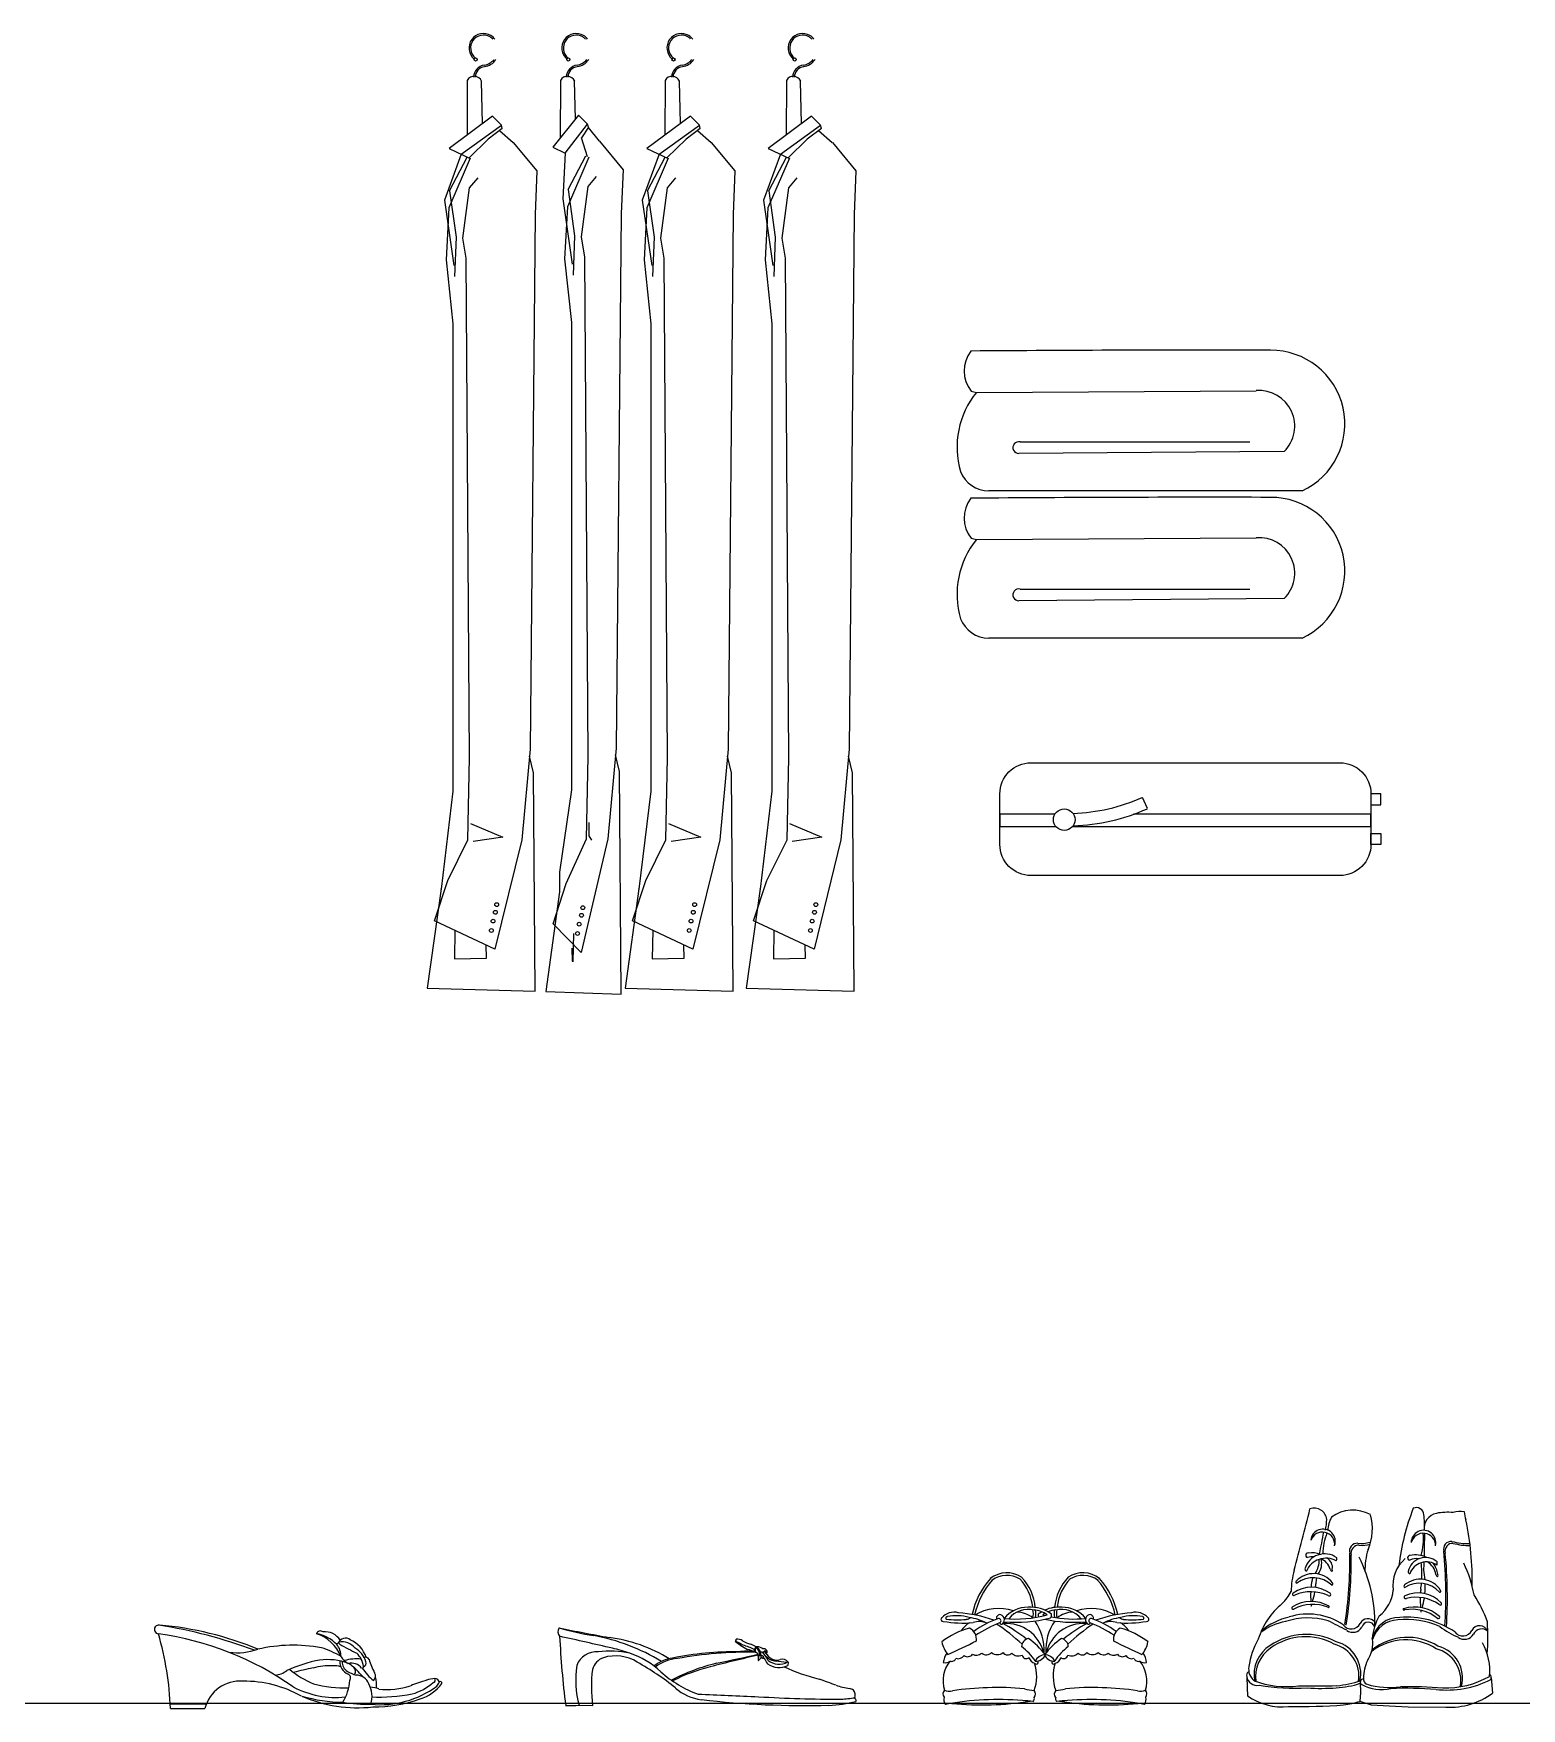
# Model space of a CAD drawing. Header units: inches. Extents: x 8.4 to 50.9, y 14.4 to 39.2.
# Drawn here: x 25.18 to 27.339, y 21.325 to 23.757 of the extents above; entities that cross this region are included whole.
import ezdxf

# ---------------------------------------------------------------- set-up
doc = ezdxf.new("R2010")
doc.units = ezdxf.units.IN
doc.header["$MEASUREMENT"] = 0
doc.layers.add('02', color=2, linetype='Continuous')
doc.layers.add('1', color=1, linetype='Continuous')

msp = doc.modelspace()

# ---------------------------------------------------------------- linework, layer by layer
at = {"layer": '02'}
for p, q in [((25.8092, 23.6893, 0.0698), (25.8088, 23.6099, 0.0698)), ((25.8313, 23.6266, 0.0698), (25.8298, 23.6884, 0.0698)), ((25.9444, 23.6893, 0.0698), (25.9439, 23.6055, 0.0698)), ((25.9663, 23.6334, 0.0698), (25.965, 23.6884, 0.0698)), ((26.0965, 23.6893, 0.0698), (26.096, 23.6099, 0.0698)), ((26.1186, 23.6266, 0.0698), (26.1171, 23.6884, 0.0698)), ((26.2724, 23.6893, 0.0698), (26.2719, 23.6099, 0.0698)), ((26.2945, 23.6266, 0.0698), (26.293, 23.6884, 0.0698)), ((25.8458, 23.6373, 0.0698), (25.7827, 23.5906, 0.0698)), ((25.8005, 23.5822, 0.0698), (25.8588, 23.6242, 0.0698)), ((25.8599, 23.6196, 0.0698), (25.8394, 23.6042, 0.0698)), ((25.8458, 23.6373, 0.0698), (25.8588, 23.6242, 0.0698)), ((25.8559, 23.6166, 0.0698), (25.8758, 23.5994, 0.0698)), ((25.8599, 23.6196, 0.0698), (25.8588, 23.6242, 0.0698)), ((25.9708, 23.6389, 0.0698), (25.9333, 23.5922, 0.0698)), ((25.9511, 23.5838, 0.0698), (25.9838, 23.6259, 0.0698)), ((25.9708, 23.6389, 0.0698), (25.9838, 23.6259, 0.0698)), ((25.9849, 23.6213, 0.0698), (25.975, 23.6059, 0.0698)), ((25.9849, 23.6213, 0.0698), (25.9838, 23.6259, 0.0698)), ((25.9847, 23.621, 0.0698), (26.0008, 23.601, 0.0698)), ((26.133, 23.6373, 0.0698), (26.0699, 23.5906, 0.0698)), ((26.0878, 23.5822, 0.0698), (26.1461, 23.6242, 0.0698)), ((26.1472, 23.6196, 0.0698), (26.1267, 23.6042, 0.0698)), ((26.133, 23.6373, 0.0698), (26.1461, 23.6242, 0.0698)), ((26.1431, 23.6166, 0.0698), (26.163, 23.5994, 0.0698)), ((26.1472, 23.6196, 0.0698), (26.1461, 23.6242, 0.0698)), ((26.3089, 23.6373, 0.0698), (26.2458, 23.5906, 0.0698)), ((26.2637, 23.5822, 0.0698), (26.3219, 23.6242, 0.0698)), ((26.3231, 23.6196, 0.0698), (26.3025, 23.6042, 0.0698)), ((26.3089, 23.6373, 0.0698), (26.3219, 23.6242, 0.0698)), ((26.319, 23.6166, 0.0698), (26.3389, 23.5994, 0.0698)), ((26.3231, 23.6196, 0.0698), (26.3219, 23.6242, 0.0698)), ((25.8117, 23.5769, 0.0698), (25.8394, 23.6042, 0.0698)), ((25.876, 23.5993, 0.0698), (25.9102, 23.5579, 0.0698)), ((25.9333, 23.5922, 0.0698), (25.9511, 23.5838, 0.0698)), ((25.9838, 23.5785, 0.0698), (25.975, 23.6059, 0.0698)), ((26.001, 23.601, 0.0698), (26.0352, 23.5596, 0.0698)), ((26.099, 23.5769, 0.0698), (26.1267, 23.6042, 0.0698)), ((26.1633, 23.5993, 0.0698), (26.1974, 23.5579, 0.0698)), ((26.2749, 23.5769, 0.0698), (26.3025, 23.6042, 0.0698)), ((26.3391, 23.5993, 0.0698), (26.3733, 23.5579, 0.0698)), ((25.8005, 23.5822, 0.0698), (25.7759, 23.5155, 0.0698)), ((25.8136, 23.5762, 0.0698), (25.7825, 23.5043, 0.0698)), ((25.7827, 23.5906, 0.0698), (25.8136, 23.576, 0.0698)), ((25.7835, 23.5291, 0.0698), (25.8092, 23.5781, 0.0698)), ((25.9511, 23.5838, 0.0698), (25.9479, 23.5172, 0.0698)), ((25.9856, 23.5778, 0.0698), (25.9545, 23.5059, 0.0698)), ((25.9555, 23.5308, 0.0698), (25.9812, 23.5797, 0.0698)), ((26.0878, 23.5822, 0.0698), (26.0631, 23.5155, 0.0698)), ((26.1009, 23.5762, 0.0698), (26.0698, 23.5043, 0.0698)), ((26.0699, 23.5906, 0.0698), (26.1008, 23.576, 0.0698)), ((26.0708, 23.5291, 0.0698), (26.0965, 23.5781, 0.0698)), ((26.2637, 23.5822, 0.0698), (26.239, 23.5155, 0.0698)), ((26.2767, 23.5762, 0.0698), (26.2456, 23.5043, 0.0698)), ((26.2458, 23.5906, 0.0698), (26.2767, 23.576, 0.0698)), ((26.2467, 23.5291, 0.0698), (26.2724, 23.5781, 0.0698)), ((25.8126, 23.5335, 0.0698), (25.8248, 23.5481, 0.0698)), ((25.9102, 23.5579, 0.0698), (25.9077, 23.4945, 0.0698)), ((25.9846, 23.5352, 0.0698), (25.9968, 23.5498, 0.0698)), ((26.0352, 23.5596, 0.0698), (26.0327, 23.4962, 0.0698)), ((26.0998, 23.5335, 0.0698), (26.112, 23.5481, 0.0698)), ((26.1974, 23.5579, 0.0698), (26.195, 23.4945, 0.0698)), ((26.2757, 23.5335, 0.0698), (26.2879, 23.5481, 0.0698)), ((26.3733, 23.5579, 0.0698), (26.3709, 23.4945, 0.0698)), ((25.7835, 23.5291, 0.0698), (25.793, 23.4619, 0.0698)), ((25.8028, 23.4604, 0.0698), (25.8126, 23.5335, 0.0698)), ((25.9555, 23.5308, 0.0698), (25.965, 23.4635, 0.0698)), ((25.9749, 23.4621, 0.0698), (25.9846, 23.5352, 0.0698)), ((26.0708, 23.5291, 0.0698), (26.0803, 23.4619, 0.0698)), ((26.0901, 23.4604, 0.0698), (26.0998, 23.5335, 0.0698)), ((26.2467, 23.5291, 0.0698), (26.2561, 23.4619, 0.0698)), ((26.266, 23.4604, 0.0698), (26.2757, 23.5335, 0.0698)), ((25.7759, 23.5155, 0.0698), (25.7896, 23.4208, 0.0698)), ((25.7825, 23.5043, 0.0698), (25.7784, 23.4287, 0.0698)), ((25.9479, 23.5172, 0.0698), (25.9616, 23.4225, 0.0698)), ((25.9545, 23.5059, 0.0698), (25.9505, 23.4304, 0.0698)), ((26.0327, 23.4962, 0.0698), (26.0254, 22.7199, 0.0698)), ((26.0631, 23.5155, 0.0698), (26.0768, 23.4208, 0.0698)), ((26.0698, 23.5043, 0.0698), (26.0657, 23.4287, 0.0698)), ((26.239, 23.5155, 0.0698), (26.2527, 23.4208, 0.0698)), ((26.2456, 23.5043, 0.0698), (26.2416, 23.4287, 0.0698)), ((25.9077, 23.4945, 0.0698), (25.9004, 22.7183, 0.0698)), ((26.195, 23.4945, 0.0698), (26.1877, 22.7183, 0.0698)), ((26.3709, 23.4945, 0.0698), (26.3636, 22.7183, 0.0698)), ((25.793, 23.4619, 0.0698), (25.7907, 23.4048, 0.0698)), ((25.8077, 23.4312, 0.0698), (25.8028, 23.4604, 0.0698)), ((25.965, 23.4635, 0.0698), (25.9628, 23.4065, 0.0698)), ((25.9797, 23.4328, 0.0698), (25.9749, 23.4621, 0.0698)), ((26.0803, 23.4619, 0.0698), (26.078, 23.4048, 0.0698)), ((26.095, 23.4312, 0.0698), (26.0901, 23.4604, 0.0698)), ((26.2561, 23.4619, 0.0698), (26.2539, 23.4048, 0.0698)), ((26.2708, 23.4312, 0.0698), (26.266, 23.4604, 0.0698)), ((25.7784, 23.4287, 0.0698), (25.7882, 23.3361, 0.0698)), ((25.8126, 22.7061, 0.0698), (25.8077, 23.4312, 0.0698)), ((25.9505, 23.4304, 0.0698), (25.9602, 23.3378, 0.0698)), ((25.9846, 22.7077, 0.0698), (25.9797, 23.4328, 0.0698)), ((26.0657, 23.4287, 0.0698), (26.0754, 23.3361, 0.0698)), ((26.0998, 22.7061, 0.0698), (26.095, 23.4312, 0.0698)), ((26.2416, 23.4287, 0.0698), (26.2513, 23.3361, 0.0698)), ((26.2757, 22.7061, 0.0698), (26.2708, 23.4312, 0.0698)), ((25.7882, 23.3361, 0.0698), (25.7882, 22.6573, 0.0698)), ((25.9602, 23.3378, 0.0698), (25.9602, 22.659, 0.0698)), ((26.0754, 23.3361, 0.0698), (26.0754, 22.6573, 0.0698)), ((26.2513, 23.3361, 0.0698), (26.2513, 22.6573, 0.0698)), ((26.5405, 23.2381, 0.0698), (26.5482, 23.2362, 0.0698)), ((26.5482, 23.2362, 0.0698), (26.9543, 23.2388, 0.0698)), ((26.6118, 23.1644, 0.0698), (26.9449, 23.1644, 0.0698)), ((26.9948, 23.1505, 0.0698), (26.6098, 23.1475, 0.0698)), ((27.0208, 23.0933, 0.0698), (26.5661, 23.0933, 0.0698)), ((26.5405, 23.0245, 0.0698), (26.5482, 23.0226, 0.0698)), ((26.5482, 23.0226, 0.0698), (26.9543, 23.0251, 0.0698)), ((26.9948, 22.9368, 0.0698), (26.6098, 22.9338, 0.0698)), ((26.6118, 22.9508, 0.0698), (26.9449, 22.9508, 0.0698)), ((27.0208, 22.8796, 0.0698), (26.5661, 22.8796, 0.0698)), ((25.9004, 22.7183, 0.0698), (25.8882, 22.5867, 0.0698)), ((26.0254, 22.7199, 0.0698), (26.0132, 22.5883, 0.0698)), ((26.1877, 22.7183, 0.0698), (26.1755, 22.5867, 0.0698)), ((26.3636, 22.7183, 0.0698), (26.3514, 22.5867, 0.0698)), ((25.8101, 22.5867, 0.0698), (25.8126, 22.7061, 0.0698)), ((25.9053, 22.6841, 0.0698), (25.8995, 22.7083, 0.0698)), ((25.9822, 22.5883, 0.0698), (25.9846, 22.7077, 0.0698)), ((26.0303, 22.6858, 0.0698), (26.0245, 22.7099, 0.0698)), ((26.0974, 22.5867, 0.0698), (26.0998, 22.7061, 0.0698)), ((26.1926, 22.6841, 0.0698), (26.1868, 22.7083, 0.0698)), ((26.2733, 22.5867, 0.0698), (26.2757, 22.7061, 0.0698)), ((26.3684, 22.6841, 0.0698), (26.3626, 22.7083, 0.0698)), ((25.9077, 22.367, 0.0698), (25.9053, 22.6841, 0.0698)), ((26.0327, 22.3625, 0.0698), (26.0303, 22.6858, 0.0698)), ((26.195, 22.367, 0.0698), (26.1926, 22.6841, 0.0698)), ((26.3709, 22.367, 0.0698), (26.3684, 22.6841, 0.0698)), ((25.7882, 22.6573, 0.0698), (25.7711, 22.5148, 0.0698)), ((25.9602, 22.659, 0.0698), (25.9431, 22.5396, 0.0698)), ((26.0754, 22.6573, 0.0698), (26.0584, 22.5148, 0.0698)), ((26.2513, 22.6573, 0.0698), (26.2343, 22.5148, 0.0698)), ((26.7963, 22.6319, 0.0698), (26.789, 22.6483, 0.0698)), ((25.8137, 22.6102, 0.0698), (25.8607, 22.5906, 0.0698)), ((25.9857, 22.6119, 0.0698), (25.9857, 22.5923, 0.0698)), ((26.101, 22.6102, 0.0698), (26.148, 22.5906, 0.0698)), ((26.2768, 22.6102, 0.0698), (26.3238, 22.5906, 0.0698)), ((25.7809, 22.5278, 0.0698), (25.8101, 22.5867, 0.0698)), ((25.8607, 22.5906, 0.0698), (25.8176, 22.5844, 0.0698)), ((25.8882, 22.5867, 0.0698), (25.8494, 22.4277, 0.0698)), ((25.9529, 22.5234, 0.0698), (25.9822, 22.5883, 0.0698)), ((26.0132, 22.5883, 0.0698), (25.9744, 22.4232, 0.0698)), ((25.9857, 22.5923, 0.0698), (25.9896, 22.586, 0.0698)), ((26.0681, 22.5278, 0.0698), (26.0974, 22.5867, 0.0698)), ((26.148, 22.5906, 0.0698), (26.1049, 22.5844, 0.0698)), ((26.1755, 22.5867, 0.0698), (26.1367, 22.4277, 0.0698)), ((26.244, 22.5278, 0.0698), (26.2733, 22.5867, 0.0698)), ((26.3238, 22.5906, 0.0698), (26.2808, 22.5844, 0.0698)), ((26.3514, 22.5867, 0.0698), (26.3126, 22.4277, 0.0698)), ((25.7616, 22.4691, 0.0698), (25.7809, 22.5278, 0.0698)), ((25.9336, 22.4647, 0.0698), (25.9529, 22.5234, 0.0698)), ((25.9431, 22.5396, 0.0698), (25.9431, 22.5112, 0.0698)), ((26.0489, 22.4691, 0.0698), (26.0681, 22.5278, 0.0698)), ((26.2247, 22.4691, 0.0698), (26.244, 22.5278, 0.0698)), ((25.7711, 22.5156, 0.0698), (25.751, 22.3711, 0.0698)), ((25.7711, 22.5148, 0.0698), (25.7711, 22.5156, 0.0698)), ((25.9431, 22.5112, 0.0698), (25.923, 22.3666, 0.0698)), ((26.0584, 22.5156, 0.0698), (26.0383, 22.3711, 0.0698)), ((26.0584, 22.5148, 0.0698), (26.0584, 22.5156, 0.0698)), ((26.2343, 22.5156, 0.0698), (26.2141, 22.3711, 0.0698)), ((26.2343, 22.5148, 0.0698), (26.2343, 22.5156, 0.0698)), ((25.8494, 22.4277, 0.0698), (25.7616, 22.4691, 0.0698)), ((25.7911, 22.4552, 0.0698), (25.7904, 22.4138, 0.0698)), ((25.9744, 22.4232, 0.0698), (25.9336, 22.4647, 0.0698)), ((25.9631, 22.4508, 0.0698), (25.9624, 22.4094, 0.0698)), ((26.1367, 22.4277, 0.0698), (26.0489, 22.4691, 0.0698)), ((26.0783, 22.4552, 0.0698), (26.0776, 22.4138, 0.0698)), ((26.3126, 22.4277, 0.0698), (26.2247, 22.4691, 0.0698)), ((26.2542, 22.4552, 0.0698), (26.2535, 22.4138, 0.0698)), ((25.8369, 22.4147, 0.0698), (25.8364, 22.4338, 0.0698)), ((25.9619, 22.4102, 0.0698), (25.9614, 22.4294, 0.0698)), ((26.1242, 22.4147, 0.0698), (26.1236, 22.4338, 0.0698)), ((26.3001, 22.4147, 0.0698), (26.2995, 22.4338, 0.0698)), ((25.7904, 22.4138, 0.0698), (25.8369, 22.4147, 0.0698)), ((25.9624, 22.4094, 0.0698), (25.9619, 22.4102, 0.0698)), ((26.0776, 22.4138, 0.0698), (26.1242, 22.4147, 0.0698)), ((26.2535, 22.4138, 0.0698), (26.3001, 22.4147, 0.0698)), ((25.751, 22.3711, 0.0698), (25.9077, 22.367, 0.0698)), ((25.923, 22.3666, 0.0698), (26.0327, 22.3625, 0.0698)), ((26.0383, 22.3711, 0.0698), (26.195, 22.367, 0.0698)), ((26.2141, 22.3711, 0.0698), (26.3709, 22.367, 0.0698)), ((26.2346, 21.4061), (26.235, 21.3981)), ((26.2313, 21.4012), (26.2314, 21.3952)), ((26.2313, 21.4012), (26.2322, 21.401)), ((26.2314, 21.3952), (26.2319, 21.3952)), ((26.2319, 21.3952), (26.2322, 21.401)), ((26.275, 21.3926), (26.2744, 21.3876)), ((26.9405, 21.3718), (26.9412, 21.3557)), ((26.9412, 21.3557), (26.9416, 21.3438)), ((27.1053, 21.3638), (27.1054, 21.348)), ((27.2955, 21.3704), (27.2973, 21.3475)), ((25.3781, 21.3322), (25.4306, 21.3322)), ((27.1054, 21.348), (27.1044, 21.3357)), ((27.1044, 21.3357), (27.121, 21.3308)), ((27.121, 21.3308), (27.147, 21.329)), ((25.3784, 21.3253), (25.4283, 21.3253)), ((25.9714, 21.3299), (25.9912, 21.3298)), ((27.147, 21.329), (27.175, 21.3276)), ((27.175, 21.3276), (27.2297, 21.3271))]:
    msp.add_line(p, q, dxfattribs=at)
at = {"layer": '02', "elevation": 0.0698}
msp.add_lwpolyline([(26.5822, 22.5798), (26.5822, 22.6535, -0.414214), (26.6272, 22.6985), (27.0758, 22.6985, -0.414214), (27.1208, 22.6535), (27.1208, 22.5798, -0.414214), (27.0758, 22.5348), (26.6272, 22.5348, -0.414214)], format="xyb", close=True, dxfattribs=at)
for points in [[(27.1208, 22.6535), (27.1208, 22.6374), (27.135, 22.6374), (27.135, 22.6535)], [(27.1208, 22.5798), (27.1208, 22.5959), (27.135, 22.5959), (27.135, 22.5798)]]:
    msp.add_lwpolyline(points, close=True, dxfattribs=at)
for points in [[(26.662, 22.6238), (26.5822, 22.6238), (26.5822, 22.606), (26.6635, 22.606)], [(26.6878, 22.606), (27.1208, 22.606), (27.1208, 22.6238), (26.7763, 22.6238)]]:
    msp.add_lwpolyline(points, dxfattribs=at)
at = {"layer": '02'}
for centre, radius in [((25.8213, 23.7197, 0.0698), 0.00221), ((25.9558, 23.7197, 0.0698), 0.00221), ((26.1085, 23.7197, 0.0698), 0.00221), ((26.2844, 23.7197, 0.0698), 0.00221), ((26.6756, 22.6159, 0.0698), 0.0157), ((25.8499, 22.4814, 0.0698), 0.00274), ((25.8519, 22.4925, 0.0698), 0.00274), ((25.9749, 22.477, 0.0698), 0.00274), ((25.9769, 22.4881, 0.0698), 0.00274), ((26.1372, 22.4814, 0.0698), 0.00274), ((26.1391, 22.4925, 0.0698), 0.00274), ((26.3131, 22.4814, 0.0698), 0.00274), ((26.315, 22.4925, 0.0698), 0.00274), ((25.8441, 22.455, 0.0698), 0.00274), ((25.8466, 22.4686, 0.0698), 0.00274), ((25.9691, 22.4506, 0.0698), 0.00274), ((25.9716, 22.4642, 0.0698), 0.00274), ((26.1313, 22.455, 0.0698), 0.00274), ((26.1339, 22.4686, 0.0698), 0.00274), ((26.3072, 22.455, 0.0698), 0.00274), ((26.3097, 22.4686, 0.0698), 0.00274)]:
    msp.add_circle(centre, radius, dxfattribs=at)
for centre, radius, start, end in [((25.8326, 23.7365, 0.0698), 0.0209, 58.8889, 230.4094), ((25.8326, 23.7365, 0.0698), 0.0186, 58.8889, 230.4094), ((25.8308, 23.7335, 0.0698), 0.0221, 46.2084, 58.8889), ((25.8308, 23.7335, 0.0698), 0.0244, 40.831, 58.8889), ((25.9672, 23.7365, 0.0698), 0.0209, 58.8889, 230.4094), ((25.9672, 23.7365, 0.0698), 0.0186, 58.8889, 230.4094), ((25.9654, 23.7335, 0.0698), 0.0221, 46.2084, 58.8889), ((25.9654, 23.7335, 0.0698), 0.0244, 40.831, 58.8889), ((26.1199, 23.7365, 0.0698), 0.0209, 58.8889, 230.4094), ((26.1199, 23.7365, 0.0698), 0.0186, 58.8889, 230.4094), ((26.1181, 23.7335, 0.0698), 0.0221, 46.2084, 58.8889), ((26.1181, 23.7335, 0.0698), 0.0244, 40.831, 58.8889), ((26.2957, 23.7365, 0.0698), 0.0209, 58.8889, 230.4094), ((26.2957, 23.7365, 0.0698), 0.0186, 58.8889, 230.4094), ((26.2939, 23.7335, 0.0698), 0.0221, 46.2084, 58.8889), ((26.2939, 23.7335, 0.0698), 0.0244, 40.831, 58.8889), ((25.8308, 23.7335, 0.0698), 0.0221, 278.1438, 320.7311), ((25.8308, 23.7335, 0.0698), 0.0244, 278.1438, 325.0188), ((25.9654, 23.7335, 0.0698), 0.0221, 278.1438, 320.7311), ((25.9654, 23.7335, 0.0698), 0.0244, 278.1438, 325.0188), ((26.1181, 23.7335, 0.0698), 0.0221, 278.1438, 320.7311), ((26.1181, 23.7335, 0.0698), 0.0244, 278.1438, 325.0188), ((26.2939, 23.7335, 0.0698), 0.0221, 278.1438, 320.7311), ((26.2939, 23.7335, 0.0698), 0.0244, 278.1438, 325.0188), ((25.8193, 23.6837, 0.0698), 0.0116, 24.2419, 150.7783), ((25.8365, 23.6934, 0.0698), 0.0183, 98.1438, 177.8717), ((25.8365, 23.6934, 0.0698), 0.016, 98.1438, 177.7449), ((25.9545, 23.6837, 0.0698), 0.0116, 24.2419, 150.7783), ((25.9711, 23.6934, 0.0698), 0.0183, 98.1438, 177.8717), ((25.9711, 23.6934, 0.0698), 0.016, 98.1438, 177.7449), ((26.1066, 23.6837, 0.0698), 0.0116, 24.2419, 150.7783), ((26.1238, 23.6934, 0.0698), 0.0183, 98.1438, 177.8717), ((26.1238, 23.6934, 0.0698), 0.016, 98.1438, 177.7449), ((26.2825, 23.6837, 0.0698), 0.0116, 24.2419, 150.7783), ((26.2997, 23.6934, 0.0698), 0.0183, 98.1438, 177.8717), ((26.2997, 23.6934, 0.0698), 0.016, 98.1438, 177.7449), ((26.578, 23.2677, 0.0698), 0.0477, 143.1809, 218.2472), ((26.8799, -18.5835, 0.0698), 41.8812, 89.87023, 90.46534), ((26.9758, 23.1904, 0.0698), 0.1071, 294.8344, 90.5457), ((26.6452, 23.1571, 0.0698), 0.1252, 140.7813, 196.5816), ((26.9586, 23.1874, 0.0698), 0.0516, 314.4132, 94.7681), ((26.6097, 23.1561, 0.0698), 0.00859, 75.823, 270.7467), ((26.5661, 23.1371, 0.0698), 0.0438, 201.025, 270), ((26.578, 23.054, 0.0698), 0.0477, 143.1809, 218.2472), ((26.8799, -18.7972, 0.0698), 41.8812, 89.87023, 90.46534), ((26.9758, 22.9768, 0.0698), 0.1071, 294.8344, 90.5457), ((26.6452, 22.9434, 0.0698), 0.1252, 140.7813, 196.5816), ((26.9586, 22.9737, 0.0698), 0.0516, 314.4132, 94.7681), ((26.6097, 22.9424, 0.0698), 0.00859, 75.823, 270.7467), ((26.5661, 22.9234, 0.0698), 0.0438, 201.025, 270), ((26.68, 22.8904, 0.0698), 0.2655, 271.8197, 294.2226), ((26.68, 22.8904, 0.0698), 0.2835, 271.7314, 294.2226), ((20.9567, 23.1354), 6.2629, 345.10848, 345.95185), ((27.0385, 21.5979), 0.0183, 6.1869, 109.8273), ((26.9739, 21.6033), 0.0829, 346.7615, 357.6427), ((27.1012, 21.5825), 0.043, 151.3496, 178.2828), ((27.0946, 21.5598), 0.0534, 61.593, 125.6111), ((27.0482, 21.5861), 0.0747, 336.3634, 16.0027), ((27.5057, 21.4909), 0.3469, 158.8518, 173.0554), ((27.1866, 21.6061), 0.0109, 2.8513, 113.8502), ((27.1148, 21.5924), 0.0839, 354.244, 9.7782), ((27.2201, 21.5869), 0.0221, 101.4312, 187.8031), ((27.2319, 21.5279), 0.0823, 84.3254, 101.3015), ((27.2506, 21.5777), 0.0337, 80.1559, 108.2077), ((27.2853, 21.6106), 0.029, 179.2153, 203.4212), ((26.8153, 21.5083), 0.4526, 359.2586, 11.5634), ((27.0512, 21.5678), 0.0179, 340.546, 174.5812), ((27.0503, 21.5635), 0.0179, 353.6972, 160.6332), ((29.1803, 21.1539), 2.1709, 168.6455, 169.4973), ((27.1425, 21.5469), 0.0918, 158.7696, 178.24), ((27.1971, 21.5661), 0.0179, 346.0519, 180.0871), ((27.1966, 21.5618), 0.0179, 359.2031, 166.1391), ((27.1256, 21.5702), 0.0715, 341.543, 7.6116), ((26.0751, 21.5789), 1.1237, 358.3197, 0.0318), ((27.0537, 21.5199), 0.0299, 54.4941, 163.9619), ((27.0294, 21.5478), 0.00337, 75.8858, 261.6726), ((27.0352, 21.519), 0.0324, 68.1749, 98.8086), ((26.4709, 21.5411), 0.6192, 351.269, 0.9007), ((27.101, 21.5538), 0.0114, 86.2458, 194.7669), ((27.1031, 21.551), 0.0114, 86.2458, 194.7669), ((27.1065, 21.6036), 0.0388, 262.9139, 288.9257), ((27.1077, 21.5981), 0.036, 263.831, 289.0521), ((27.216, 21.5259), 0.1039, 163.0438, 181.2379), ((27.2375, 21.5565), 0.0114, 86.2458, 194.7669), ((26.5531, 21.4885), 0.6765, 356.3066, 5.5211), ((27.2395, 21.5537), 0.0114, 86.2458, 194.7669), ((26.5552, 21.4857), 0.6765, 356.4479, 5.5211), ((27.2617, 21.6526), 0.0879, 254.5309, 271.7791), ((27.2637, 21.6498), 0.0879, 254.5309, 270.6437), ((27.1377, 21.4914), 0.1329, 164.9771, 178.4588), ((27.0284, 21.5278), 0.00342, 173.0975, 248.9896), ((27.0554, 21.5131), 0.0304, 60.3693, 157.843), ((27.0369, 21.518), 0.0276, 86.9268, 106.9393), ((27.0125, 21.5403), 0.0332, 324.6231, 2.9453), ((27.0239, 21.536), 0.0254, 322.0987, 15.4216), ((27.0408, 21.5224), 0.0213, 13.9567, 71.1017), ((27.0494, 21.53), 0.0155, 350.5998, 60.6037), ((27.0708, 21.5314), 0.01, 202.7393, 226.041), ((27.0623, 21.5263), 0.00261, 305.1466, 25.8664), ((27.0645, 21.5428), 0.00672, 330.7551, 12.203), ((26.4739, 21.5392), 0.6182, 351.3344, 0.8257), ((26.9129, 21.449), 0.2135, 359.0274, 26.7105), ((27.204, 21.504), 0.0514, 130.6764, 187.7133), ((27.1773, 21.5441), 0.00337, 81.3917, 267.1785), ((27.1999, 21.5188), 0.0257, 48.977, 167.8671), ((27.1877, 21.5153), 0.0276, 84.0912, 112.4452), ((27.2016, 21.5125), 0.0257, 54.4423, 161.194), ((27.1858, 21.516), 0.0324, 61.1833, 104.3145), ((27.0465, 21.5201), 0.1482, 357.1982, 6.5621), ((26.0751, 21.5789), 1.1237, 357.3037, 357.913), ((27.0743, 21.5038), 0.1253, 3.8513, 10.2408), ((27.1976, 21.526), 7.477737841656702e-16, 180.0477, 185.4403), ((27.1877, 21.5153), 0.0276, 9.4247, 56.1908), ((27.1858, 21.516), 0.0324, 7.0336, 38.9828), ((27.2104, 21.5361), 0.00672, 336.261, 17.7089), ((27.0836, 21.4559), 0.19, 10.4586, 25.0129), ((26.6582, 21.436), 0.1191, 138.9442, 167.5065), ((26.6582, 21.436), 0.1154, 138.9442, 167.5065), ((26.5923, 21.4828), 0.0395, 57.0768, 127.3678), ((26.5923, 21.4828), 0.0358, 57.0768, 127.3678), ((26.5607, 21.4656), 0.0695, 5.5276, 43.4895), ((26.5607, 21.4656), 0.0732, 4.9849, 43.4895), ((26.7345, 21.4656), 0.0732, 136.5105, 175.0151), ((26.7345, 21.4656), 0.0695, 136.5105, 174.4724), ((26.7029, 21.4828), 0.0395, 52.6322, 122.9232), ((26.7029, 21.4828), 0.0358, 52.6322, 122.9232), ((26.637, 21.436), 0.1154, 12.4935, 41.0558), ((26.637, 21.436), 0.1191, 12.4935, 41.0558), ((27.0346, 21.4556), 0.0457, 53.8873, 126.0787), ((27.0133, 21.509), 0.00164, 128.3166, 274.1598), ((27.0376, 21.4859), 0.0352, 38.7915, 136.1136), ((27.0369, 21.4765), 0.0388, 45.8961, 127.2098), ((27.1585, 21.4888), 0.1253, 167.8275, 174.2722), ((26.89, 21.5203), 0.1515, 352.6766, 354.7185), ((27.1889, 21.4995), 0.1482, 173.997, 177.3417), ((27.0636, 21.5064), 0.0021, 278.4264, 46.7699), ((27.1708, 21.5028), 0.0021, 122.1731, 250.5167), ((27.1923, 21.4777), 0.0352, 32.8295, 130.1516), ((27.1912, 21.4683), 0.0388, 41.7333, 123.047), ((27.1782, 21.5241), 0.00342, 178.6034, 254.4955), ((27.0465, 21.5201), 0.1482, 351.6014, 354.9461), ((27.0743, 21.5038), 0.1253, 354.6709, 1.1156), ((27.2237, 21.5245), 0.01, 208.2452, 231.5469), ((27.2158, 21.5186), 0.00261, 310.6525, 31.3723), ((27.0625, 21.3924), 0.1106, 129.6497, 162.3571), ((26.9501, 21.5221), 0.061, 313.1695, 333.6431), ((27.0343, 21.4268), 0.0537, 61.4548, 120.6872), ((27.0089, 21.4911), 0.00187, 129.3882, 319.9644), ((27.0366, 21.417), 0.0594, 68.6337, 117.9304), ((27.0339, 21.4342), 0.0605, 65.8304, 112.9751), ((27.1585, 21.4888), 0.1253, 177.3029, 183.8106), ((27.1585, 21.4888), 0.1253, 185.7169, 186.9367), ((26.89, 21.5203), 0.1515, 342.0754, 343.1433), ((26.89, 21.5203), 0.1515, 344.7524, 350.1876), ((27.0603, 21.4909), 0.00214, 222.6404, 51.9921), ((27.0999, 21.5017), 0.0534, 308.1506, 355.1034), ((27.171, 21.4869), 0.00214, 116.9509, 306.3026), ((27.1894, 21.4474), 0.0457, 42.8644, 115.0557), ((27.186, 21.4263), 0.0605, 55.9679, 103.1127), ((27.3438, 21.4832), 0.1515, 178.7555, 184.1907), ((27.3438, 21.4832), 0.1515, 174.2245, 176.2664), ((27.0743, 21.5038), 0.1253, 345.1325, 351.6402), ((27.2215, 21.4773), 0.00187, 208.9787, 39.5549), ((27.2206, 21.4957), 0.00164, 254.7833, 40.6264), ((27.0972, 21.3803), 0.2053, 20.1872, 32.4237), ((26.4996, 21.4547), 0.00295, 126.8752, 278.823), ((26.5156, 21.4416), 0.0235, 74.6811, 138.9378), ((26.5059, 21.4565), 0.00208, 87.0433, 226.0678), ((26.52, 21.5817), 0.1277, 263.0133, 276.0443), ((26.5193, 21.3927), 0.0673, 74.2479, 101.4332), ((26.5068, 21.2628), 0.2021, 70.73, 85.7527), ((26.5302, 21.4721), 0.0176, 280.5029, 301.6422), ((26.5264, 21.3804), 0.0778, 61.753, 81.7229), ((26.6137, 21.3493), 0.1117, 107.5826, 128.4054), ((26.5803, 21.404), 0.0665, 71.1894, 121.2529), ((26.58, 21.4569), 0.00296, 125.2967, 218.7051), ((26.5838, 21.4549), 0.00708, 109.2322, 141.235), ((26.5808, 21.4527), 0.00315, 291.9885, 103.6744), ((26.5813, 21.4541), 0.00745, 313.8807, 88.0951), ((26.6053, 21.6527), 0.2023, 265.1124, 284.3945), ((26.6222, 21.4287), 0.0435, 88.786, 140.8868), ((26.6051, 21.6279), 0.1727, 264.4742, 285.2764), ((26.6234, 21.4332), 0.0361, 76.3652, 141.7391), ((26.6064, 21.4274), 0.0378, 51.6514, 88.7356), ((26.6274, 21.4237), 0.0487, 52.1351, 94.9948), ((26.6058, 21.463), 0.025, 346.4834, 13.2228), ((26.6276, 21.4281), 0.0405, 55.4141, 83.8417), ((26.5737, 21.4105), 0.0727, 356.4465, 35.0697), ((26.5873, 21.4635), 0.047, 352.9545, 5.5313), ((26.6438, 21.4609), 0.00592, 168.3421, 204.1391), ((26.6678, 21.4237), 0.0487, 120.7917, 127.8649), ((26.6676, 21.4281), 0.0405, 119.6188, 124.5859), ((26.6901, 21.6279), 0.1727, 254.7236, 255.7428), ((26.6678, 21.4237), 0.0487, 85.0052, 114.563), ((26.6899, 21.6527), 0.2023, 257.9344, 274.8876), ((26.7215, 21.4105), 0.0727, 144.9303, 183.5535), ((26.6676, 21.4281), 0.0405, 96.1583, 112.2403), ((26.6514, 21.4609), 0.00592, 314.6753, 11.6579), ((26.6901, 21.6279), 0.1727, 258.8874, 275.5258), ((26.7079, 21.4635), 0.047, 174.4687, 187.0455), ((26.6718, 21.4332), 0.0361, 38.2609, 103.6348), ((26.6894, 21.463), 0.025, 166.7772, 193.5166), ((26.6888, 21.4274), 0.0378, 91.2644, 128.3486), ((26.673, 21.4287), 0.0435, 39.1132, 91.214), ((26.7149, 21.404), 0.0665, 58.7471, 108.8106), ((26.7139, 21.4541), 0.00745, 91.9049, 226.1193), ((26.7144, 21.4527), 0.00315, 76.3256, 248.0115), ((26.7114, 21.4549), 0.00708, 38.765, 70.7678), ((26.6815, 21.3493), 0.1117, 51.5946, 72.4174), ((26.7152, 21.4569), 0.00296, 321.2949, 54.7033), ((26.7884, 21.2628), 0.2021, 94.2473, 109.27), ((26.7688, 21.3804), 0.0778, 98.2771, 118.247), ((26.765, 21.4721), 0.0176, 238.3578, 259.4971), ((26.7759, 21.3927), 0.0673, 78.5668, 105.7521), ((26.7752, 21.5817), 0.1277, 263.9557, 276.9867), ((26.7796, 21.4416), 0.0235, 41.0622, 105.3189), ((26.7893, 21.4565), 0.00208, 313.9322, 92.9567), ((26.7956, 21.4547), 0.00295, 261.177, 53.1248), ((27.0245, 21.3624), 0.0983, 103.3288, 129.7922), ((27.0296, 21.3548), 0.102, 73.5596, 108.6635), ((27.0295, 21.3707), 0.0917, 56.0923, 107.53), ((27.0079, 21.4713), 0.00199, 123.2104, 293.2968), ((27.0591, 21.4732), 0.0012, 223.3709, 43.399), ((17.6441, 2.9343), 20.774, 62.96786, 63.05215), ((27.1165, 21.443), 0.0127, 38.3216, 153.3149), ((27.1996, 21.4211), 0.0771, 149.987, 175.6369), ((27.1618, 21.4172), 0.0403, 88.8563, 165.9701), ((27.1617, 21.4136), 0.0405, 92.554, 162.8619), ((27.1715, 21.3353), 0.1194, 65.7086, 95.5942), ((27.1728, 21.3334), 0.1245, 55.9016, 94.703), ((27.1688, 21.4693), 0.0012, 125.5441, 305.5721), ((27.1843, 21.419), 0.0537, 48.2559, 107.4882), ((27.1801, 21.4099), 0.0594, 51.0127, 100.3094), ((27.3438, 21.4832), 0.1515, 185.7998, 186.8676), ((27.0743, 21.5038), 0.1253, 342.0064, 343.2262), ((27.2187, 21.4577), 0.00199, 235.6462, 45.7326), ((25.3613, 21.4401), 0.00638, 81.6957, 266.4832), ((25.2994, 20.9901), 0.4478, 54.952, 82.0948), ((24.9281, 21.3083), 0.4506, 2.1522, 16.1514), ((25.2494, 20.7402), 0.715, 69.463, 80.9961), ((25.3194, 20.961), 0.4873, 67.5694, 84.9559), ((25.5961, 21.4314), 0.00641, 54.0293, 157.8387), ((25.5735, 21.3801), 0.0562, 21.3097, 72.7368), ((25.5834, 21.3849), 0.0493, 42.6461, 82.1262), ((25.6026, 21.4105), 0.0262, 32.1679, 95.8514), ((25.9509, 21.4367), 0.0101, 146.8698, 220.6614), ((26.779, 25.6016), 4.2426, 258.6276, 259.6287), ((26.0544, 21.8289), 0.4025, 253.845, 261.1654), ((24.9428, 16.8538), 4.6844, 76.7078, 77.6683), ((27.1931, 21.4883), 1.2512, 182.6671, 187.2779), ((25.9384, 21.141), 0.2952, 58.8852, 79.4132), ((25.9876, 21.2111), 0.2189, 58.3604, 82.741), ((26.5648, 21.3384), 0.1069, 104.3418, 128.6826), ((26.5279, 21.6103), 0.161, 260.0509, 275.5472), ((26.558, 21.4164), 0.0388, 121.1352, 146.2367), ((26.5292, 21.4252), 0.0191, 354.2104, 61.4538), ((26.5519, 21.425), 0.0265, 64.6476, 108.6665), ((26.6715, 21.2355), 0.2323, 112.6928, 122.3746), ((26.431, 21.2247), 0.2669, 46.6239, 56.7329), ((26.5845, 21.4504), 0.0026, 193.8798, 319.3546), ((26.4715, 21.2379), 0.2402, 51.5682, 61.3996), ((26.5913, 21.3923), 0.0564, 14.3402, 93.511), ((26.7039, 21.3923), 0.0564, 86.489, 165.6598), ((26.8237, 21.2379), 0.2402, 118.6004, 128.4318), ((26.8642, 21.2247), 0.2669, 123.2671, 133.3761), ((26.7107, 21.4504), 0.0026, 220.6454, 346.1202), ((26.6237, 21.2355), 0.2323, 57.6254, 67.3072), ((26.7433, 21.425), 0.0265, 71.3335, 115.3524), ((26.766, 21.4252), 0.0191, 118.5462, 185.7896), ((26.7673, 21.6103), 0.161, 264.4528, 279.9491), ((26.7304, 21.3384), 0.1069, 51.3174, 75.6582), ((26.7372, 21.4164), 0.0388, 33.7633, 58.8648), ((27.0121, 21.3675), 0.0853, 100.1928, 126.7923), ((27.0269, 21.3399), 0.093, 62.2989, 124.246), ((27.0257, 21.3432), 0.0862, 60.9472, 125.8756), ((27.0923, 21.455), 0.0143, 215.356, 333.9708), ((27.0945, 21.4511), 0.0152, 234.4805, 329.5249), ((27.1168, 21.4414), 0.00944, 14.9849, 167.7595), ((27.174, 21.3465), 0.082, 57.5432, 129.0017), ((27.3088, 21.5657), 0.1501, 234.0469, 245.9702), ((27.2543, 21.4448), 0.0143, 215.356, 333.9708), ((27.2565, 21.4409), 0.0152, 234.4805, 329.5249), ((27.2785, 21.4328), 0.0127, 20.917, 153.3149), ((27.2814, 21.4279), 0.013, 46.5932, 156.0078), ((26.8301, 21.4302), 0.4603, 356.8308, 2.6061), ((25.4744, 21.5013), 0.0951, 263.3306, 289.0046), ((25.5563, 21.1861), 0.231, 79.7505, 102.7496), ((25.5663, 21.3068), 0.1111, 57.5353, 73.7097), ((25.6219, 21.4179), 0.00225, 17.1127, 168.0885), ((25.5982, 21.4009), 0.0277, 359.2604, 39.0991), ((25.6323, 21.4164), 0.011, 50.3125, 160.1781), ((25.6266, 21.3963), 0.0258, 39.7479, 98.8553), ((26.2345, 22.5455), 1.2817, 241.5582, 242.8093), ((25.6239, 21.3877), 0.0402, 17.1893, 67.544), ((25.6281, 21.3822), 0.0357, 17.9098, 59.1074), ((25.6281, 21.3829), 0.0306, 7.0746, 47.529), ((25.9972, 21.3765), 0.0312, 86.0089, 158.8668), ((26.016, 21.2775), 0.1311, 77.2729, 97.2788), ((25.9922, 21.2705), 0.1449, 68.6846, 79.0153), ((26.0057, 21.2877), 0.1241, 47.0526, 71.6035), ((26.1956, 20.9801), 0.4275, 89.0063, 101.9264), ((26.2181, 20.8288), 0.5783, 89.1031, 100.3517), ((18.1686, 58.133), 37.6035, 282.28716, 282.38091), ((26.1903, 21.4263), 0.0092, 335.032, 358.6339), ((26.1797, 21.3676), 0.058, 59.0781, 71.0162), ((26.258, 21.4989), 0.0968, 232.1853, 237.843), ((26.2006, 21.413), 0.0132, 52.9631, 95.0119), ((26.2156, 21.3306), 0.0779, 82.3804, 99.2849), ((26.2501, 21.4773), 0.0745, 234.0615, 242.8563), ((26.2375, 21.4759), 0.0598, 241.0734, 253.4235), ((26.1669, 21.2856), 0.1385, 64.8386, 72.0538), ((26.2026, 21.3534), 0.0591, 66.7647, 76.7639), ((26.2069, 21.3817), 0.0393, 56.7821, 69.7621), ((26.231, 21.4097), 0.00536, 96.6679, 201.1657), ((26.2608, 21.4643), 0.0664, 238.3797, 240.6646), ((26.2313, 21.4094), 0.00429, 103.1913, 223.5644), ((26.2274, 21.4024), 0.00413, 342.7796, 77.918), ((26.2287, 21.399), 0.0161, 53.2257, 84.132), ((26.24, 21.4139), 0.00962, 182.281, 221.6004), ((26.2291, 21.4097), 0.00403, 1.3779, 71.8048), ((26.2293, 21.405), 0.00431, 297.4876, 36.5425), ((26.229, 21.4054), 0.00546, 306.9894, 343.4331), ((26.2373, 21.412), 0.00473, 207.8726, 308.8351), ((26.2289, 21.406), 0.0057, 337.5412, 42.2846), ((26.2006, 21.3734), 0.0501, 26.3098, 42.6347), ((26.2396, 21.4073), 0.00481, 318.4044, 105.7504), ((26.2412, 21.4073), 0.00144, 290.8861, 132.19), ((26.2682, 21.4253), 0.0327, 211.3183, 232.2036), ((26.5414, 21.4314), 0.0444, 192.3775, 218.776), ((26.5357, 21.3868), 0.036, 148.1838, 171.7335), ((24.3652, 25.9656), 5.0396, 295.1473, 295.6693), ((26.5356, 21.4086), 0.00809, 229.6746, 327.2907), ((26.548, 21.414), 0.0113, 240.5271, 313.3313), ((26.5626, 21.4134), 0.0102, 228.0653, 317.6552), ((26.5785, 21.4171), 0.0135, 231.6061, 308.3939), ((26.5935, 21.4113), 0.00821, 215.6958, 317.86), ((26.6089, 21.4136), 0.0121, 219.8477, 296.7445), ((26.6263, 21.4147), 0.0126, 102.4362, 177.9102), ((26.5732, 21.3576), 0.0703, 31.2815, 54.8502), ((26.5546, 21.3297), 0.1192, 38.191, 54.6694), ((26.6347, 21.4086), 0.0145, 264.2127, 339.2158), ((26.6488, 21.3859), 0.0176, 91.4483, 151.9801), ((26.7406, 21.3297), 0.1192, 125.3306, 141.809), ((26.6465, 21.3859), 0.0176, 28.0199, 88.5517), ((26.6605, 21.4086), 0.0145, 200.7842, 275.7873), ((26.722, 21.3576), 0.0703, 125.1498, 148.7185), ((26.6689, 21.4147), 0.0126, 2.0898, 77.5638), ((26.6863, 21.4136), 0.0121, 243.2555, 320.1523), ((26.7017, 21.4113), 0.00821, 222.14, 324.3042), ((26.7167, 21.4171), 0.0135, 231.6061, 308.3939), ((26.7326, 21.4134), 0.0102, 222.3448, 311.9347), ((26.7472, 21.414), 0.0113, 226.6687, 299.4729), ((28.93, 25.9656), 5.0396, 244.3307, 244.8527), ((26.7596, 21.4086), 0.00809, 212.7093, 310.3254), ((26.7538, 21.4314), 0.0444, 321.224, 347.6225), ((26.7595, 21.3868), 0.036, 8.2665, 31.8162), ((27.0599, 21.3689), 0.1176, 151.0028, 171.6176), ((27.0012, 21.3744), 0.0501, 122.1708, 190.3311), ((27.0033, 21.3718), 0.0499, 124.242, 188.2734), ((27.0554, 21.3721), 0.048, 351.1674, 75.3031), ((27.058, 21.3758), 0.048, 347.5063, 75.3031), ((27.0809, 21.4195), 0.0425, 324.7327, 10.1914), ((27.1715, 21.3429), 0.082, 57.5432, 127.2226), ((27.2033, 21.3656), 0.048, 349.4152, 75.3031), ((27.2058, 21.3693), 0.048, 345.36, 75.3031), ((27.2147, 21.3812), 0.0785, 353.1232, 29.94), ((25.5283, 21.4029), 0.0292, 273.765, 310.1108), ((25.6381, 21.173), 0.2267, 101.0167, 113.6668), ((25.6428, 21.494), 0.1446, 230.5821, 246.9261), ((25.6481, 21.0491), 0.3408, 100.6089, 105.476), ((25.6089, 21.3035), 0.0839, 86.5522, 106.2758), ((25.606, 21.3118), 0.0845, 68.8245, 97.6077), ((25.6162, 21.3566), 0.0307, 72.3555, 94.3401), ((25.6437, 21.3935), 0.0197, 177.5812, 247.2977), ((25.6533, 21.4191), 0.0331, 214.2186, 239.5197), ((25.6448, 21.3935), 0.0173, 180.1174, 236.4825), ((25.6482, 21.331), 0.0663, 83.8591, 105.3811), ((25.6622, 21.425), 0.0532, 239.6338, 254.2947), ((25.6409, 21.3719), 0.0192, 38.7263, 103.4249), ((25.607, 21.3399), 0.0587, 41.7106, 59.7796), ((25.6395, 21.3793), 0.00753, 320.3338, 52.697), ((24.9242, 20.6785), 1.0092, 43.2706, 43.9521), ((25.6567, 21.3858), 0.00201, 246.767, 27.4321), ((25.7216, 21.4265), 0.0777, 213.4, 231.3687), ((25.6567, 21.3912), 0.00578, 290.5053, 20.1249), ((25.6613, 21.3933), 0.00632, 30.4464, 107.2365), ((25.7662, 21.4254), 0.1036, 196.1884, 207.7714), ((26.1141, 21.3672), 0.1475, 171.9872, 194.635), ((26.1899, 21.3568), 0.2006, 172.8073, 187.7341), ((26.0159, 21.3747), 0.026, 110.8199, 163.9267), ((26.0241, 21.3407), 0.0609, 58.5217, 106.6522), ((25.8354, 21.0072), 0.4441, 51.558, 60.2178), ((26.1135, 21.345), 0.0536, 96.5979, 128.4785), ((26.1184, 21.3386), 0.0593, 94.1028, 127.7637), ((26.2332, 21.1268), 0.2713, 103.2497, 118.0525), ((26.2283, 21.1249), 0.2693, 104.2729, 116.7723), ((27.3275, 16.745), 4.785, 103.2418, 104.0994), ((26.2227, 21.4081), 0.0159, 305.3664, 320.5732), ((26.2357, 21.3977), 0.00451, 0.9481, 100.97), ((26.241, 21.4043), 0.0066, 199.3737, 262.5444), ((26.4866, 21.55), 0.2897, 211.7096, 213.4543), ((26.2615, 21.4209), 0.0274, 224.326, 261.2867), ((26.2619, 21.4134), 0.0286, 233.692, 295.9684), ((26.2617, 21.4138), 0.0244, 228.3632, 301.8053), ((26.2583, 21.4104), 0.0149, 226.9898, 290.0143), ((26.2037, 20.9276), 0.4693, 81.5958, 83.435), ((26.2663, 21.3858), 0.011, 38.2015, 105.3371), ((26.3962, 21.6623), 0.3042, 245.2744, 255.4613), ((26.5465, 21.3652), 0.0468, 141.7239, 196.4633), ((26.5029, 21.4021), 0.0105, 254.5208, 310.9122), ((26.5122, 21.4003), 0.00661, 248.7397, 340.4747), ((26.5217, 21.4078), 0.0102, 251.0922, 328.2964), ((26.6204, 21.4038), 0.00614, 190.1271, 315.4144), ((26.6352, 21.4014), 0.0106, 190.076, 256.1907), ((26.5767, 21.3722), 0.059, 339.3017, 18.7042), ((26.6351, 21.3924), 0.00275, 208.6075, 42.151), ((26.6601, 21.3924), 0.00275, 137.849, 331.3925), ((26.7185, 21.3722), 0.059, 161.2958, 200.6983), ((26.66, 21.4014), 0.0106, 283.8093, 349.924), ((26.6748, 21.4038), 0.00614, 224.5856, 349.8729), ((26.7735, 21.4078), 0.0102, 211.7036, 288.9078), ((26.7831, 21.4003), 0.00661, 199.5253, 291.2603), ((26.7487, 21.3652), 0.0468, 343.5367, 38.2761), ((26.7923, 21.4021), 0.0105, 229.0878, 285.4792), ((26.9644, 21.3823), 0.0212, 169.7589, 232.2075), ((27.1686, 21.3695), 0.0587, 154.4035, 180.0055), ((25.4796, 21.3123), 0.0529, 85.8301, 165.8042), ((25.4844, 21.1912), 0.1738, 60.9545, 90.3035), ((25.6184, 21.4734), 0.1321, 242.0585, 275.9307), ((25.6304, 21.5232), 0.1681, 254.7411, 272.2938), ((25.5683, 21.3711), 0.0706, 328.6839, 355.8716), ((25.6335, 21.3696), 0.00632, 325.9617, 65.9519), ((25.6476, 21.3536), 0.0202, 21.6374, 89.5249), ((25.6324, 21.3427), 0.0385, 343.0506, 28.2768), ((25.6669, 21.3201), 0.0362, 67.766, 87.0137), ((25.683, 21.4691), 0.1383, 264.306, 306.3094), ((25.6675, 21.3723), 0.00855, 310.4126, 34.5286), ((25.6219, 21.3581), 0.0556, 356.4783, 13.6317), ((25.6928, 21.463), 0.1101, 263.6385, 288.0758), ((25.8374, 21.0724), 0.3065, 106.5131, 111.11), ((25.7064, 21.4259), 0.0827, 285.9921, 310.2971), ((25.7237, 21.3967), 0.0599, 286.497, 324.0847), ((25.763, 21.3345), 0.0343, 91.6821, 111.9266), ((25.7588, 21.3665), 0.00385, 285.19, 34.3324), ((25.7626, 21.363), 0.00575, 6.5681, 95.6595), ((25.7579, 21.3656), 0.0106, 311.6958, 349.4241), ((25.77, 21.3622), 0.00229, 344.7948, 139.3221), ((26.1985, 21.4982), 0.1614, 227.8567, 250.2858), ((26.1579, 21.408), 0.0705, 228.7499, 262.7575), ((25.9737, 20.367), 1.059, 69.5134, 70.9262), ((26.3767, 21.4476), 0.0942, 249.9277, 262.1682), ((26.5894, 20.7602), 0.5958, 92.4072, 97.3441), ((26.5789, 20.9024), 0.4533, 85.0546, 91.8394), ((26.7163, 20.9024), 0.4533, 88.1606, 94.9454), ((26.7058, 20.7602), 0.5958, 82.6559, 87.5928), ((26.9458, 21.3736), 0.00563, 114.2933, 199.161), ((26.9559, 21.3744), 0.0156, 189.6022, 279.1171), ((26.9981, 21.489), 0.132, 249.2709, 277.5951), ((27.0147, 21.7404), 0.3856, 261.612, 272.0226), ((27.0295, 24.0145), 2.6564, 269.7003, 270.9056), ((27.0477, 21.6785), 0.324, 266.5704, 274.0323), ((27.062, 21.495), 0.14, 273.4559, 288.026), ((27.0565, 21.5149), 0.1572, 275.4674, 288.2775), ((27.1096, 21.3638), 0.00426, 88.2279, 238.3893), ((27.1359, 21.4112), 0.0584, 240.7481, 283.5801), ((27.1178, 21.3681), 0.00812, 169.5196, 249.7223), ((27.148, 21.4726), 0.1169, 253.6313, 277.6994), ((27.1696, 20.6891), 0.6655, 86.0702, 91.7196), ((27.1762, 20.7147), 0.6421, 85.634, 91.1261), ((27.2313, 21.4912), 0.1391, 263.3556, 297.0507), ((27.2285, 21.4856), 0.1306, 268.5077, 299.4289), ((27.29, 21.3704), 0.00551, 326.6285, 56.0017), ((25.6324, 21.5686), 0.2342, 254.2545, 269.0897), ((25.6506, 21.5331), 0.2067, 246.6993, 275.9672), ((25.6613, 21.505), 0.1736, 259.1441, 272.6376), ((25.6817, 21.5882), 0.2464, 267.2663, 281.1118), ((25.6725, 21.5305), 0.203, 269.8663, 289.6352), ((26.3957, 26.0733), 4.7337, 266.9537, 268.0183), ((26.3006, 22.6587), 1.3292, 263.4504, 271.4408), ((26.3495, 23.261), 1.9222, 266.4963, 270.0608), ((26.33, 21.4927), 0.1629, 271.4285, 285.2804), ((26.3394, 21.5495), 0.2111, 273.2784, 278.8471), ((26.3631, 21.3427), 0.0115, 54.7676, 86.168), ((26.3587, 21.3442), 0.0136, 346.1207, 35.3786), ((26.3735, 21.3403), 0.0018, 157.1864, 238.6016), ((26.3719, 21.3371), 0.00181, 304.7024, 67.0881), ((26.5076, 21.3467), 0.00798, 138.9661, 218.1363), ((26.5121, 21.3382), 0.0113, 161.5237, 218.7406), ((26.5088, 21.3709), 0.0203, 249.2402, 282.5947), ((26.5805, 20.9152), 0.4231, 85.3309, 100.5175), ((26.5574, 21.7801), 0.4496, 264.2599, 278.8123), ((26.604, 21.1502), 0.1869, 81.934, 86.6533), ((26.6355, 21.4071), 0.0559, 251.7367, 266.3181), ((26.6267, 21.3397), 0.00559, 308.9862, 18.4703), ((26.6268, 21.3463), 0.00719, 317.0847, 43.8763), ((26.6684, 21.3463), 0.00719, 136.1237, 222.9153), ((26.6685, 21.3397), 0.00559, 161.5297, 231.0138), ((26.6597, 21.4071), 0.0559, 273.6819, 288.2633), ((26.6912, 21.1502), 0.1869, 93.3467, 98.066), ((26.7378, 21.7801), 0.4496, 261.1877, 275.7401), ((26.7147, 20.9152), 0.4231, 79.4825, 94.6691), ((26.7864, 21.3709), 0.0203, 257.4053, 290.7598), ((26.7831, 21.3382), 0.0113, 321.2594, 18.4763), ((26.7876, 21.3467), 0.00798, 321.8637, 41.0339), ((26.9912, 21.4116), 0.0839, 233.8365, 276.7629), ((27.0147, 22.2509), 0.9228, 269.1523, 274.1277), ((27.0655, 21.4571), 0.1276, 277.0454, 287.7918), ((27.2349, 21.4322), 0.1052, 267.1523, 306.3891), ((25.9611, 21.4542), 0.1247, 265.7984, 274.7518)]:
    msp.add_arc(centre, radius, start, end, dxfattribs=at)
at = {"layer": '1'}
msp.add_line((8.7087, 21.3329), (29.0349, 21.3329), dxfattribs=at)

doc.saveas('drawing.dxf')
